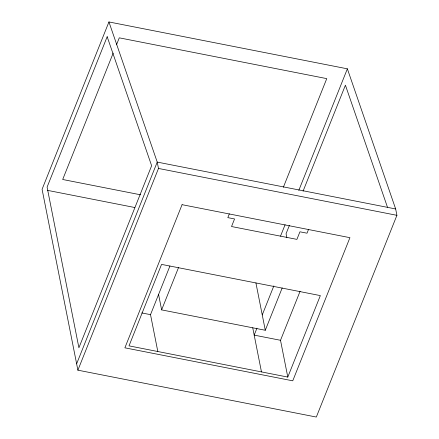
<?xml version="1.0" encoding="UTF-8"?>
<svg xmlns="http://www.w3.org/2000/svg" width="439" height="439" viewBox="0 0 439 439"><rect width="100%" height="100%" fill="white"/><g stroke="black" fill="none" stroke-linecap="round" stroke-linejoin="round"><path stroke-width="0.66" d="M108.938 21.95L42.084 189.297L77.895 370.176L316.327 417.05L396.916 215.324L395.66 208.959L347.37 68.824L108.938 21.95L157.228 162.09L158.49 168.45L77.895 370.176M113.191 53.086L62.689 179.491L140.579 194.806M116.489 44.827L119.282 37.836L326.764 78.625L283.364 187.25M76.638 363.816L157.228 162.09L395.66 208.959M157.815 351.529L150.517 314.653L169.926 266.029M282.195 287.94L265.288 330.265L161.623 309.885L178.53 267.56M229.339 213.831L227.825 217.629L234.558 218.951L231.529 226.524L296.907 239.376L299.936 231.803L307.026 233.197L308.54 229.405M280.51 236.171L285.087 224.713M298.816 190.356L347.37 68.824M289.356 225.492L286.058 233.746L286.859 237.773M303.053 191.206L345.411 85.177L387.461 207.197M256.958 328.174L254.181 335.116L280.51 340.291L287.792 377.079L129.006 345.861L161.552 264.393L320.338 295.606L287.792 377.079M262.253 314.922L273.859 285.866M280.51 340.291L300.089 291.282M158.49 168.45L396.916 215.324M47.456 190.35L134.768 207.515M158.567 294.454L161.64 309.89M141.802 312.941L150.517 314.653M255.915 282.93L265.288 330.265M252.732 327.785L261.468 371.904M107.171 36.722L47.094 187.107L78.905 347.776L151.631 165.744L107.171 36.722M182.07 204.678L124.885 347.825L292.747 380.822L349.932 237.68L182.07 204.678"/></g></svg>
